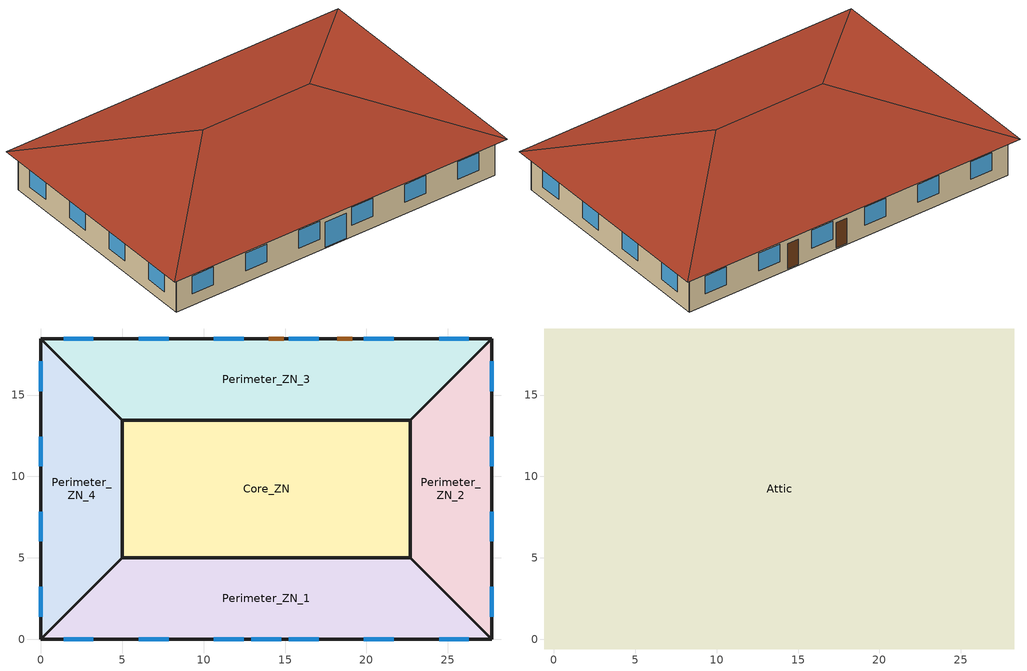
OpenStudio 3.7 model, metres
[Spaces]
Perimeter_ZN_4
 floor ground (res_ext_wall_grd): 0,18.46 5,13.46 5,5 0,0 z-0.1
 wall outside (res_ext_wall_grd): 0,18.46 0,0 z-0.1:3.06
 wall outside (int_wall): 0,0 5,5 5,13.46 0,18.46 z-0.1:3.06
 window (Window_U_0.504_SHGC_North_0.229): 0,3.22 0,1.39 / 0,7.84 0,6.01 / 0,12.45 0,10.62 / 0,17.07 0,15.24 z0.9:2.42
 roof outside (res_roof_floor): 5,13.46 0,18.46 0,0 5,5 z3.06
Perimeter_ZN_2
 floor ground (res_ext_wall_grd): 27.69,18.46 27.69,0 22.69,5 22.69,13.46 z-0.1
 wall outside (int_wall): 27.69,18.46 22.69,13.46 22.69,5 27.69,0 z-0.1:3.06
 wall outside (res_ext_wall_grd): 27.69,0 27.69,18.46 z-0.1:3.06
 window (Window_U_0.504_SHGC_North_0.229): 27.69,15.24 27.69,17.07 / 27.69,10.62 27.69,12.45 / 27.69,6.01 27.69,7.84 / 27.69,1.39 27.69,3.22 z0.9:2.42
 roof outside (res_roof_floor): 22.69,13.46 22.69,5 27.69,0 27.69,18.46 z3.06
Perimeter_ZN_1
 floor ground (res_ext_wall_grd): 5,5 22.69,5 27.69,0 0,0 z-0.1
 wall outside (int_wall): 27.69,0 22.69,5 5,5 0,0 z-0.1:3.06
 wall outside (res_ext_wall_grd): 0,0 27.69,0 z-0.1:3.06
 window (Window_U_0.504_SHGC_North_0.229): 24.47,0 26.3,0 / 19.85,0 21.68,0 / 15.24,0 17.07,0 / 10.62,0 12.45,0 / 6.01,0 7.84,0 / 1.39,0 3.22,0 z0.9:2.42; 12.93,0 14.76,0 z0:2.13
 roof outside (res_roof_floor): 22.69,5 5,5 0,0 27.69,0 z3.06
Core_ZN
 floor ground (res_ext_wall_grd): 5,5 5,13.46 22.69,13.46 22.69,5 z-0.1
 wall outside (int_wall): 5,13.46 5,5 22.69,5 22.69,13.46 5,13.46 z-0.1:3.06
 roof outside (res_roof_floor): 22.69,13.46 5,13.46 5,5 22.69,5 z3.06
Perimeter_ZN_3
 floor ground (res_ext_wall_grd): 22.69,13.46 5,13.46 0,18.46 27.69,18.46 z-0.1
 wall outside (int_wall): 0,18.46 5,13.46 22.69,13.46 27.69,18.46 z-0.1:3.06
 wall outside (res_ext_wall_grd): 27.69,18.46 0,18.46 z-0.1:3.06
 window (Window_U_0.504_SHGC_North_0.229): 26.3,18.46 24.47,18.46 / 21.68,18.46 19.85,18.46 / 17.07,18.46 15.24,18.46 / 12.45,18.46 10.62,18.46 / 7.84,18.46 6.01,18.46 / 3.22,18.46 1.39,18.46 z0.9:2.42
 door (Swinging Door_con): 19.13,18.46 18.22,18.46 / 14.91,18.46 14,18.46 z0:2.13
 roof outside (res_roof_floor): 5,13.46 22.69,13.46 27.69,18.46 0,18.46 z3.06
Attic
 floor ground (res_roof_floor): 28.29,-0.6 -0.6,-0.6 -0.6,19.06 28.29,19.06 z3.06
 roof outside (res_roof_floor): 9.23,9.23,6.36 -0.6,19.06,3.06 -0.6,-0.6,3.06; 28.29,19.06,3.06 18.46,9.23,6.36 28.29,-0.6,3.06; 9.23,9.23,6.36 -0.6,-0.6,3.06 28.29,-0.6,3.06 18.46,9.23,6.36; -0.6,19.06,3.06 9.23,9.23,6.36 18.46,9.23,6.36 28.29,19.06,3.06
[Site]
Miami Intl Ap_FL_USA: Latitude {deg}=25.82; Longitude {deg}=-80.3; Time Zone {hr}=-5; Elevation {m}=11
[Site:GroundTemperature:BuildingSurface]
22.26, 20.91, 20.55, 20.86, 22.68, 24.72, 26.64, 28.02, 28.43, 27.78, 26.21, 24.23
[Site:WaterMainsTemperature]
Calculation Method=Correlation; Annual Average Outdoor Air Temperature {C}=24.5069; Maximum Difference In Monthly Average Outdoor Air Temperatures {deltaC}=8.7051
[ClimateZones]
Climate Zone Institution Name 1=ASHRAE; Climate Zone Document Name 1=ANSI/ASHRAE Standard 169; Climate Zone Document Year 1=2006; Climate Zone Value 1=1A
[SizingPeriod:DesignDay] Barometric Pressure {Pa}=101193; Rain Indicator=No; Snow Indicator=No; Day of Month=21; Daylight Saving Time Indicator=No; Humidity Condition Type=Wetbulb; Dry-Bulb Temperature Range Modifier Type=DefaultMultipliers
Name | Maximum Dry-Bulb Temperature {C} | Daily Dry-Bulb Temperature Range {deltaC} | Wind Speed {m/s} | Wind Direction {deg} | Sky Clearness | Month | Day Type | Wetbulb or DewPoint at Maximum Dry-Bulb {C} | Solar Model Indicator | ASHRAE Clear Sky Optical Depth for Beam Irradiance | ASHRAE Clear Sky Optical Depth for Diffuse Irradiance
Miami Intl Ap Ann Htg 99.6% Condns DB | 8.7 | 0 | 3.8 | 340 | 0 | 1 | WinterDesignDay | 8.7 | ASHRAEClearSky
Miami Intl Ap Ann Clg .4% Condns DB=>MWB | 33.2 | 6.7 | 4.5 | 140 |  | 7 | SummerDesignDay | 25.3 | ASHRAETau | 0.528 | 1.905
[Material]
Name | Roughness | Thickness {m} | Conductivity {W/m-K} | Density {kg/m3} | Specific Heat {J/kg-K}
Material 1 | Smooth | 0.0254 | 0.72 | 1856 | 840
Material 2; Material 3; Material 4 | MediumSmooth | 0.0159 | 0.16 | 800 | 1090
Material 5; Material 6 | Smooth | 0.0127 | 0.16 | 800 | 1090
[Material:NoMass] Thermal Absorptance=0.9; Solar Absorptance=0.7; Visible Absorptance=0.7
Name | Roughness | Thermal Resistance {m2-K/W}
Material No Mass 1 | MediumSmooth | 1.06783
Material No Mass 2 | MediumSmooth | 6.23479
Material No Mass 3 | MediumRough | 0.475973
[Construction]
res_ext_wall_grd: Material 1, Material 2, Material No Mass 1, Material 3
res_roof_floor: Material 4, Material No Mass 2
int_wall: Material 5, Material 6
Window_U_0.504_SHGC_North_0.229: Window Material Simple Glazing System 1
Swinging Door_con: Material No Mass 3
[WindowMaterial:SimpleGlazingSystem]
Window Material Simple Glazing System 1: U-Factor {W/m2-K}=2.86184; Solar Heat Gain Coefficient=0.229; Visible Transmittance=0.2519
[BuildingStory]
Ground_level; Attic_level
[Space] Floor Area {m2}=Autocalculate
Name | Building Story | Thermal Zone | Design Specification Outdoor Air Object | Part of Total Floor Area
Perimeter_ZN_4 | Ground_level | Perimeter_ZN_4_tzone | Design Specification Outdoor Air 1
Perimeter_ZN_2 | Ground_level | Perimeter_ZN_2_tzone | Design Specification Outdoor Air 2
Perimeter_ZN_1 | Ground_level | Perimeter_ZN_1_tzone | Design Specification Outdoor Air 3
Core_ZN | Ground_level | Core_ZN_tzone | Design Specification Outdoor Air 4
Perimeter_ZN_3 | Ground_level | Perimeter_ZN_3_tzone | Design Specification Outdoor Air 5
Attic | Attic_level | Attic_tzone |  | No
[ThermalZone] Use Ideal Air Loads=No
Name | Thermostat
Perimeter_ZN_4_tzone | Thermostat Setpoint Dual Setpoint 5
Perimeter_ZN_2_tzone | Thermostat Setpoint Dual Setpoint 4
Perimeter_ZN_1_tzone | Thermostat Setpoint Dual Setpoint 3
Core_ZN_tzone | Thermostat Setpoint Dual Setpoint 2
Perimeter_ZN_3_tzone | Thermostat Setpoint Dual Setpoint 1
Attic_tzone
[Sizing:Zone] Zone Cooling Design Supply Air Temperature Input Method=SupplyAirTemperature; Zone Cooling Design Supply Air Temperature {C}=14; Zone Cooling Design Supply Air Temperature Difference {deltaC}=11.11; Zone Heating Design Supply Air Temperature Input Method=SupplyAirTemperature; Zone Heating Design Supply Air Temperature {C}=40; Zone Heating Design Supply Air Temperature Difference {deltaC}=11.11; Zone Cooling Design Supply Air Humidity Ratio {kg-H2O/kg-air}=0.0085; Zone Heating Design Supply Air Humidity Ratio {kg-H2O/kg-air}=0.008; Cooling Design Air Flow Method=DesignDay; Heating Design Air Flow Method=DesignDay; Account for Dedicated Outdoor Air System=No; Dedicated Outdoor Air System Control Strategy=NeutralSupplyAir; Dedicated Outdoor Air Low Setpoint Temperature for Design {C}=autosize; Dedicated Outdoor Air High Setpoint Temperature for Design {C}=autosize; Zone Load Sizing Method=Sensible Load Only No Latent Load; Zone Latent Cooling Design Supply Air Humidity Ratio Input Method=HumidityRatioDifference; Zone Cooling Design Supply Air Humidity Ratio Difference {kgWater/kgDryAir}=0.005; Zone Latent Heating Design Supply Air Humidity Ratio Input Method=HumidityRatioDifference; Zone Humidification Design Supply Air Humidity Ratio Difference {kgWater/kgDryAir}=0.005
Name | Heating Maximum Air Flow Fraction
Perimeter_ZN_4_tzone; Perimeter_ZN_2_tzone; Perimeter_ZN_1_tzone; Core_ZN_tzone; Perimeter_ZN_3_tzone | 1
Attic_tzone
[Zone equipment]
Perimeter_ZN_4_tzone: Perimeter_ZN_4_tzone Ideal Loads Air System
Perimeter_ZN_2_tzone: Perimeter_ZN_2_tzone Ideal Loads Air System
Perimeter_ZN_1_tzone: Perimeter_ZN_1_tzone Ideal Loads Air System
Core_ZN_tzone: Core_ZN_tzone Ideal Loads Air System
Perimeter_ZN_3_tzone: Perimeter_ZN_3_tzone Ideal Loads Air System
[DesignSpecification:OutdoorAir] Outdoor Air Flow per Floor Area {m3/s-m2}=0.00043
Design Specification Outdoor Air 1; Design Specification Outdoor Air 2; Design Specification Outdoor Air 3; Design Specification Outdoor Air 4; Design Specification Outdoor Air 5
[ThermostatSetpoint:DualSetpoint] Heating Setpoint Temperature Schedule=thermostat heating ruleset; Cooling Setpoint Temperature Schedule=thermostat cooling ruleset
Thermostat Setpoint Dual Setpoint 1; Thermostat Setpoint Dual Setpoint 2; Thermostat Setpoint Dual Setpoint 3; Thermostat Setpoint Dual Setpoint 4; Thermostat Setpoint Dual Setpoint 5
[SpaceInfiltration:DesignFlowRate]
Space Infiltration Design Flow Rate 1: Space or SpaceType=Attic; Schedule=ruleset_on; Design Flow Rate Calculation Method=Flow/Space; Design Flow Rate {m3/s}=0.2
[People:Definition] Number of People Calculation Method=Area/Person; Space Floor Area per Person {m2/person}=18.58063; Fraction Radiant=0.3
Perimeter_ZN_3_ppl_1definition; Core_ZN_ppl_2definition; Perimeter_ZN_1_ppl_3definition; Perimeter_ZN_2_ppl_4definition; Perimeter_ZN_4_ppl_5definition
[People] Number of People Schedule=occupancy schedule; Activity Level Schedule=activity schedule; Multiplier=1
Name | People Definition | Space or SpaceType
Perimeter_ZN_3_ppl_1 | Perimeter_ZN_3_ppl_1definition | Perimeter_ZN_3
Core_ZN_ppl_2 | Core_ZN_ppl_2definition | Core_ZN
Perimeter_ZN_1_ppl_3 | Perimeter_ZN_1_ppl_3definition | Perimeter_ZN_1
Perimeter_ZN_2_ppl_4 | Perimeter_ZN_2_ppl_4definition | Perimeter_ZN_2
Perimeter_ZN_4_ppl_5 | Perimeter_ZN_4_ppl_5definition | Perimeter_ZN_4
[Lights:Definition] Design Level Calculation Method=Watts/Area; Watts per Space Floor Area {W/m2}=6.18125
Perimeter_ZN_3_lights_1_definition; Core_ZN_lights_2_definition; Perimeter_ZN_1_lights_3_definition; Perimeter_ZN_2_lights_4_definition; Perimeter_ZN_4_lights_5_definition
[Lights] Schedule=occupancy schedule; Fraction Replaceable=1; Multiplier=1
Name | Lights Definition | Space or SpaceType
Perimeter_ZN_3_lights_1 | Perimeter_ZN_3_lights_1_definition | Perimeter_ZN_3
Core_ZN_lights_2 | Core_ZN_lights_2_definition | Core_ZN
Perimeter_ZN_1_lights_3 | Perimeter_ZN_1_lights_3_definition | Perimeter_ZN_1
Perimeter_ZN_2_lights_4 | Perimeter_ZN_2_lights_4_definition | Perimeter_ZN_2
Perimeter_ZN_4_lights_5 | Perimeter_ZN_4_lights_5_definition | Perimeter_ZN_4
[ElectricEquipment:Definition] Design Level Calculation Method=Watts/Area; Watts per Space Floor Area {W/m2}=6.78
Perimeter_ZN_3_elec_equip_1_definition; Core_ZN_elec_equip_2_definition; Perimeter_ZN_1_elec_equip_3_definition; Perimeter_ZN_2_elec_equip_4_definition; Perimeter_ZN_4_elec_equip_5_definition
[ElectricEquipment] Schedule=occupancy schedule; Multiplier=1
Name | Electric Equipment Definition | Space or SpaceType
Perimeter_ZN_3_elec_equip_1 | Perimeter_ZN_3_elec_equip_1_definition | Perimeter_ZN_3
Core_ZN_elec_equip_2 | Core_ZN_elec_equip_2_definition | Core_ZN
Perimeter_ZN_1_elec_equip_3 | Perimeter_ZN_1_elec_equip_3_definition | Perimeter_ZN_1
Perimeter_ZN_2_elec_equip_4 | Perimeter_ZN_2_elec_equip_4_definition | Perimeter_ZN_2
Perimeter_ZN_4_elec_equip_5 | Perimeter_ZN_4_elec_equip_5_definition | Perimeter_ZN_4
[ZoneHVAC:IdealLoadsAirSystem] Availability Schedule=Always On Discrete; Heating Limit=NoLimit; Cooling Limit=NoLimit; Heating Availability Schedule=Always On Discrete; Cooling Availability Schedule=Always On Discrete; Dehumidification Control Type=ConstantSensibleHeatRatio; Cooling Sensible Heat Ratio=0.7; Humidification Control Type=None; Demand Controlled Ventilation Type=None; Outdoor Air Economizer Type=NoEconomizer; Heat Recovery Type=None; Sensible Heat Recovery Effectiveness=0.7; Latent Heat Recovery Effectiveness=0.65
Name | Design Specification Outdoor Air Object
Core_ZN_tzone Ideal Loads Air System | Design Specification Outdoor Air 4
Perimeter_ZN_3_tzone Ideal Loads Air System | Design Specification Outdoor Air 5
Perimeter_ZN_1_tzone Ideal Loads Air System | Design Specification Outdoor Air 3
Perimeter_ZN_2_tzone Ideal Loads Air System | Design Specification Outdoor Air 2
Perimeter_ZN_4_tzone Ideal Loads Air System | Design Specification Outdoor Air 1
[Schedule:Day]
Schedule Day 1; Schedule Day 2; Schedule Day 3; Schedule Day 4; Schedule Day 5: 24, 0, 0
day_on 1; day_on 2; day_on 3; day_on 4; day_on 5; day_on 6: 24, 0, 1
weekday occupancy 1: 9, 0, 0, 18, 0, 1, 24, 0, 0
weekday activity 1; weekday activity 2; weekday activity 3; weekday activity 4; weekday activity 5; weekday activity 6: 24, 0, 70
thermostat cooling design day schedule 1: 9, 0, 25, 18, 0, 25, 24, 0, 25
thermostat cooling weekday schedule 1: 9, 0, 60, 18, 0, 25, 24, 0, 60
thermostat cooling weekends schedule 1: 24, 0, 60
thermostat heating weekday schedule 1; thermostat heating weekday schedule 2: 9, 0, 20, 18, 0, 20, 24, 0, 20
[Schedule:Ruleset]
Name | Default Day Schedule | Summer Design Day Schedule | Winter Design Day Schedule | Holiday Schedule | Custom Day 1 Schedule | Custom Day 2 Schedule
ruleset_on | Schedule Day 1 | day_on 1 | day_on 2 | day_on 3 | day_on 4 | day_on 5
occupancy schedule | Schedule Day 2
activity schedule | Schedule Day 3 | weekday activity 1 | weekday activity 2 | weekday activity 3 | weekday activity 4 | weekday activity 5
thermostat cooling ruleset | Schedule Day 4 | thermostat cooling design day schedule 1 | thermostat heating weekday schedule 1
thermostat heating ruleset | Schedule Day 5
[Schedule:Rule]
Name | Schedule Ruleset | Rule Order | Day Schedule | Apply Sunday | Apply Monday | Apply Tuesday | Apply Wednesday | Apply Thursday | Apply Friday | Apply Saturday
rule_on | ruleset_on | 0 | day_on 6 | Yes | Yes | Yes | Yes | Yes | Yes | Yes
occupancy weekdays | occupancy schedule | 0 | weekday occupancy 1 |  | Yes | Yes | Yes | Yes | Yes
activity weekdays | activity schedule | 0 | weekday activity 6 | Yes | Yes | Yes | Yes | Yes | Yes | Yes
thermostat cooling weekday rule | thermostat cooling ruleset | 1 | thermostat cooling weekday schedule 1 |  | Yes | Yes | Yes | Yes | Yes
thermostat cooling weekend rule | thermostat cooling ruleset | 0 | thermostat cooling weekends schedule 1 | Yes |  |  |  |  |  | Yes
thermostat heating weekday rule | thermostat heating ruleset | 0 | thermostat heating weekday schedule 2 | Yes | Yes | Yes | Yes | Yes | Yes | Yes
[Schedule:Constant]
Always On Discrete: Value=1
